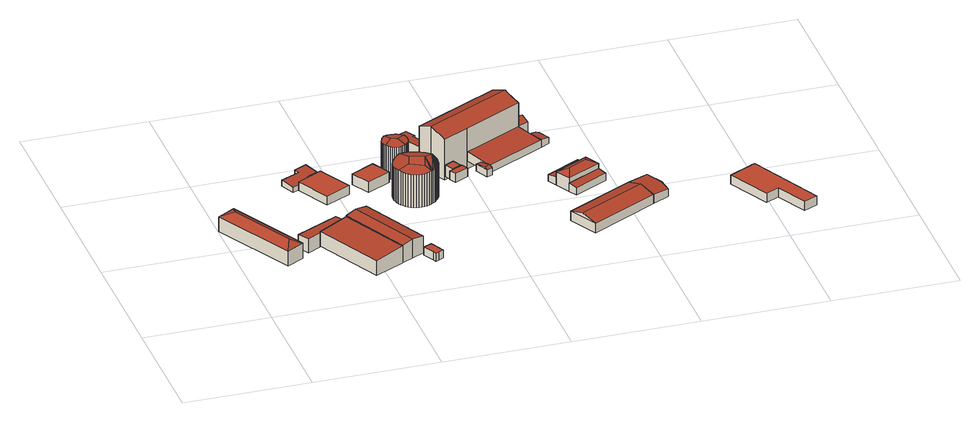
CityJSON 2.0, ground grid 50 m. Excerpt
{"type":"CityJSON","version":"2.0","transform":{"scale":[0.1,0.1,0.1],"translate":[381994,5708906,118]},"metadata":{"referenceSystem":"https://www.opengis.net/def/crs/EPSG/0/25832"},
"CityObjects":{
"building1":{"type":"Building","attributes":{"Gemeindeschluessel":"05911000","Geometrietyp2DReferenz":"3000","function":"31001_2100","roofType":"5000","measuredHeight":8.43,"storeysAboveGround":2},"geometry":[{"type":"Solid","lod":"2","boundaries":[[[[0,1,2,3]],[[4,5,1,0]],[[6,7,5,4]],[[8,9,7,6]],[[3,2,9,8]],[[10,6,11]],[[12,13,8]],[[14,13,12,10,11]],[[10,12,8,6]],[[14,11,4,0]],[[13,14,0,3]],[[13,3,8]],[[11,6,4]],[[1,5,7,9,2]]]],"semantics":{"surfaces":[{"type":"WallSurface"},{"type":"RoofSurface"},{"type":"GroundSurface"}],"values":[[0,0,0,0,0,1,1,1,1,0,0,0,0,2]]}}]},
"building2":{"type":"Building","attributes":{"Gemeindeschluessel":"05911000","Geometrietyp2DReferenz":"3000","function":"31001_2100","roofType":"2100","measuredHeight":5.83,"storeysAboveGround":1},"geometry":[{"type":"Solid","lod":"2","boundaries":[[[[15,16,17,18]],[[19,20,16,15]],[[21,22,20,19]],[[23,24,22,21]],[[18,17,24,23]],[[21,19,15,18,23]],[[16,20,22,24,17]]]],"semantics":{"surfaces":[{"type":"WallSurface"},{"type":"RoofSurface"},{"type":"GroundSurface"}],"values":[[0,0,0,0,0,1,2]]}}]},
"building3":{"type":"Building","attributes":{"Gemeindeschluessel":"05911000","Geometrietyp2DReferenz":"3000","function":"31001_2100","roofType":"2100","measuredHeight":7.21,"storeysAboveGround":1},"geometry":[{"type":"Solid","lod":"2","boundaries":[[[[25,26,27,28]],[[29,30,26,25]],[[31,32,30,29]],[[33,34,32,31]],[[28,27,34,33]],[[31,29,25,28,33]],[[26,30,32,34,27]]]],"semantics":{"surfaces":[{"type":"WallSurface"},{"type":"RoofSurface"},{"type":"GroundSurface"}],"values":[[0,0,0,0,0,1,2]]}}]},
"building4":{"type":"Building","attributes":{"Gemeindeschluessel":"05911000","Geometrietyp2DReferenz":"3000","function":"51009_1611","roofType":"2100","measuredHeight":2.7},"geometry":[{"type":"Solid","lod":"2","boundaries":[[[[35,36,37,38]],[[39,40,36,35]],[[41,42,40,39]],[[43,44,42,41]],[[45,46,44,43]],[[47,48,46,45]],[[49,50,48,47]],[[38,37,50,49]],[[47,45,43,41,39,35,38,49]],[[36,40,42,44,46,48,50,37]]]],"semantics":{"surfaces":[{"type":"WallSurface"},{"type":"RoofSurface"},{"type":"GroundSurface"}],"values":[[0,0,0,0,0,0,0,0,1,2]]}}]},
"building5":{"type":"Building","attributes":{"Gemeindeschluessel":"05911000","Geometrietyp2DReferenz":"3000","function":"31001_2100","roofType":"3100","measuredHeight":8.03,"storeysAboveGround":1},"geometry":[{"type":"Solid","lod":"2","boundaries":[[[[51,52,53,54]],[[55,56,52,51]],[[57,58,56,55]],[[59,60,58,57]],[[61,62,60,59]],[[63,64,62,61]],[[65,66,64,63]],[[54,53,66,65]],[[59,57,55,61]],[[51,54,65,63,61,55]],[[52,56,58,60,62,64,66,53]]]],"semantics":{"surfaces":[{"type":"WallSurface"},{"type":"RoofSurface"},{"type":"GroundSurface"}],"values":[[0,0,0,0,0,0,0,0,1,1,2]]}}]},
"building6":{"type":"Building","attributes":{"Gemeindeschluessel":"05911000","Geometrietyp2DReferenz":"3000","function":"31001_2100","roofType":"1000","measuredHeight":3.82,"storeysAboveGround":1},"geometry":[{"type":"Solid","lod":"2","boundaries":[[[[67,68,69,70]],[[71,72,68,67]],[[73,74,72,71]],[[70,69,74,73]],[[71,67,70,73]],[[68,72,74,69]]]],"semantics":{"surfaces":[{"type":"WallSurface"},{"type":"RoofSurface"},{"type":"GroundSurface"}],"values":[[0,0,0,0,1,2]]}}]},
"building7":{"type":"Building","attributes":{"Gemeindeschluessel":"05911000","Geometrietyp2DReferenz":"3000","function":"31001_2520","roofType":"1000","measuredHeight":3.39,"storeysAboveGround":1},"geometry":[{"type":"Solid","lod":"2","boundaries":[[[[75,76,77,78]],[[79,80,76,75]],[[81,82,80,79]],[[83,84,82,81]],[[85,86,84,83]],[[78,77,86,85]],[[83,81,79,75,78,85]],[[76,80,82,84,86,77]]]],"semantics":{"surfaces":[{"type":"WallSurface"},{"type":"RoofSurface"},{"type":"GroundSurface"}],"values":[[0,0,0,0,0,0,1,2]]}}]},
"building8":{"type":"Building","attributes":{"Gemeindeschluessel":"05911000","Geometrietyp2DReferenz":"3000","function":"31001_2100","roofType":"1000","measuredHeight":4.55,"storeysAboveGround":1},"geometry":[{"type":"Solid","lod":"2","boundaries":[[[[87,88,89,90]],[[91,92,88,87]],[[93,94,92,91]],[[90,89,94,93]],[[91,87,90,93]],[[88,92,94,89]]]],"semantics":{"surfaces":[{"type":"WallSurface"},{"type":"RoofSurface"},{"type":"GroundSurface"}],"values":[[0,0,0,0,1,2]]}}]},
"building9":{"type":"Building","attributes":{"Gemeindeschluessel":"05911000","Geometrietyp2DReferenz":"3000","function":"31001_2513","roofType":"5000","measuredHeight":15.09},"geometry":[{"type":"Solid","lod":"2","boundaries":[[[[95,96,97,98]],[[99,100,96,95]],[[101,102,100,99]],[[103,104,102,101]],[[105,106,104,103]],[[107,108,106,105]],[[109,110,108,107]],[[111,112,110,109]],[[113,114,112,111]],[[115,116,114,113]],[[117,118,116,115]],[[119,120,118,117]],[[121,122,120,119]],[[123,124,122,121]],[[125,126,124,123]],[[127,128,126,125]],[[129,130,128,127]],[[131,132,130,129]],[[133,134,132,131]],[[135,136,134,133]],[[137,138,136,135]],[[139,140,138,137]],[[141,142,140,139]],[[143,144,142,141]],[[145,146,144,143]],[[147,148,146,145]],[[149,150,148,147]],[[151,152,150,149]],[[153,154,152,151]],[[155,156,154,153]],[[157,158,156,155]],[[159,160,158,157]],[[161,162,160,159]],[[163,164,162,161]],[[165,166,164,163]],[[167,168,166,165]],[[169,170,168,167]],[[171,172,170,169]],[[173,174,172,171]],[[175,176,174,173]],[[177,178,176,175]],[[179,180,178,177]],[[181,182,180,179]],[[183,184,182,181]],[[185,186,184,183]],[[187,188,186,185]],[[189,190,188,187]],[[191,192,190,189]],[[193,194,192,191]],[[195,196,194,193]],[[197,198,196,195]],[[98,97,198,197]],[[149,147,145]],[[149,145,143]],[[151,149,143]],[[151,143,141]],[[153,151,141]],[[153,141,199]],[[155,153,199]],[[157,155,199]],[[159,157,199]],[[161,159,199]],[[163,161,199]],[[163,199,200]],[[201,163,200]],[[200,202,201]],[[165,201,202,203,204,189,187,185,183,181,179,177,175,173,171,169,167]],[[205,113,111,109,107,105,103,101,99,95,98,197,195,193,191,204,203]],[[139,137,135,133,131,129,127,125,123,121,119,117,115,113,205,200,199]],[[200,205,203,202]],[[139,199,141]],[[163,201,165]],[[189,204,191]],[[96,100,102,104,106,108,110,112,114,116,118,120,122,124,126,128,130,132,134,136,138,140,142,144,146,148,150,152,154,156,158,160,162,164,166,168,170,172,174,176,178,180,182,184,186,188,190,192,194,196,198,97]]]],"semantics":{"surfaces":[{"type":"WallSurface"},{"type":"RoofSurface"},{"type":"GroundSurface"}],"values":[[0,0,0,0,0,0,0,0,0,0,0,0,0,0,0,0,0,0,0,0,0,0,0,0,0,0,0,0,0,0,0,0,0,0,0,0,0,0,0,0,0,0,0,0,0,0,0,0,0,0,0,0,1,1,1,1,1,1,1,1,1,1,1,1,1,1,1,1,1,1,0,0,0,2]]}}]},
"building10":{"type":"Building","attributes":{"Gemeindeschluessel":"05911000","Geometrietyp2DReferenz":"3000","function":"31001_2513","roofType":"5000","measuredHeight":14.53},"geometry":[{"type":"Solid","lod":"2","boundaries":[[[[206,207,208,209]],[[210,211,207,206]],[[212,213,211,210]],[[214,215,213,212]],[[216,217,215,214]],[[218,219,217,216]],[[220,221,219,218]],[[222,223,221,220]],[[224,225,223,222]],[[226,227,225,224]],[[228,229,227,226]],[[230,231,229,228]],[[232,233,231,230]],[[234,235,233,232]],[[236,237,235,234]],[[238,239,237,236]],[[240,241,239,238]],[[242,243,241,240]],[[244,245,243,242]],[[246,247,245,244]],[[248,249,247,246]],[[250,251,249,248]],[[252,253,251,250]],[[254,255,253,252]],[[256,257,255,254]],[[258,259,257,256]],[[260,261,259,258]],[[262,263,261,260]],[[264,265,263,262]],[[266,267,265,264]],[[268,269,267,266]],[[270,271,269,268]],[[272,273,271,270]],[[274,275,273,272]],[[276,277,275,274]],[[278,279,277,276]],[[280,281,279,278]],[[282,283,281,280]],[[284,285,283,282]],[[209,208,285,284]],[[246,244,242,240,286,287,288,258,256,254,252,250,248]],[[289,218,216,214,212,210,206,209,284,282,280,290,291]],[[238,236,234,232,230,228,226,224,222,220,289,291,287,286]],[[260,288,287,291,290,278,276,274,272,270,268,266,264,262]],[[218,289,220]],[[238,286,240]],[[278,290,280]],[[258,288,260]],[[207,211,213,215,217,219,221,223,225,227,229,231,233,235,237,239,241,243,245,247,249,251,253,255,257,259,261,263,265,267,269,271,273,275,277,279,281,283,285,208]]]],"semantics":{"surfaces":[{"type":"WallSurface"},{"type":"RoofSurface"},{"type":"GroundSurface"}],"values":[[0,0,0,0,0,0,0,0,0,0,0,0,0,0,0,0,0,0,0,0,0,0,0,0,0,0,0,0,0,0,0,0,0,0,0,0,0,0,0,0,1,1,1,1,0,0,0,0,2]]}}]},
"building11":{"type":"Building","attributes":{"Gemeindeschluessel":"05911000","Geometrietyp2DReferenz":"3000","function":"31001_2100","roofType":"2100","measuredHeight":7.51,"storeysAboveGround":1},"geometry":[{"type":"Solid","lod":"2","boundaries":[[[[292,293,294,295]],[[296,297,293,292]],[[298,299,297,296]],[[300,301,299,298]],[[302,303,301,300]],[[295,294,303,302]],[[300,298,296,292,295,302]],[[293,297,299,301,303,294]]]],"semantics":{"surfaces":[{"type":"WallSurface"},{"type":"RoofSurface"},{"type":"GroundSurface"}],"values":[[0,0,0,0,0,0,1,2]]}}]},
"building12":{"type":"Building","attributes":{"Gemeindeschluessel":"05911000","Geometrietyp2DReferenz":"3000","function":"31001_2100","roofType":"1000","measuredHeight":4.83,"storeysAboveGround":1},"geometry":[{"type":"Solid","lod":"2","boundaries":[[[[304,305,306,307]],[[308,309,305,304]],[[310,311,309,308]],[[307,306,311,310]],[[308,304,307,310]],[[305,309,311,306]]]],"semantics":{"surfaces":[{"type":"WallSurface"},{"type":"RoofSurface"},{"type":"GroundSurface"}],"values":[[0,0,0,0,1,2]]}}]},
"building13":{"type":"Building","attributes":{"Gemeindeschluessel":"05911000","Geometrietyp2DReferenz":"3000","function":"31001_2100","roofType":"1000","measuredHeight":3.73,"storeysAboveGround":1},"geometry":[{"type":"Solid","lod":"2","boundaries":[[[[312,313,314,315]],[[316,317,313,312]],[[318,319,317,316]],[[315,314,319,318]],[[316,312,315,318]],[[313,317,319,314]]]],"semantics":{"surfaces":[{"type":"WallSurface"},{"type":"RoofSurface"},{"type":"GroundSurface"}],"values":[[0,0,0,0,1,2]]}}]},
"building14":{"type":"Building","attributes":{"Gemeindeschluessel":"05911000","Geometrietyp2DReferenz":"3000","function":"31001_2100","roofType":"3100","measuredHeight":3.72,"storeysAboveGround":1},"geometry":[{"type":"Solid","lod":"2","boundaries":[[[[320,321,322,323]],[[324,325,321,320]],[[326,327,325,324]],[[323,322,327,326]],[[320,328,324]],[[326,329,323]],[[323,329,328,320]],[[324,328,329,326]],[[321,325,327,322]]]],"semantics":{"surfaces":[{"type":"WallSurface"},{"type":"RoofSurface"},{"type":"GroundSurface"}],"values":[[0,0,0,0,0,0,1,1,2]]}}]},
"building15":{"type":"Building","attributes":{"Gemeindeschluessel":"05911000","Geometrietyp2DReferenz":"3000","function":"31001_2100","roofType":"3100","measuredHeight":19.91,"storeysAboveGround":3},"address":[{"country":"Germany","locality":"Bochum","thoroughfareNumber":"22","thoroughfareName":"Dieselstr."}],"geometry":[{"type":"Solid","lod":"2","boundaries":[[[[330,331,332,333]],[[334,335,331,330]],[[336,337,335,334]],[[338,339,337,336]],[[340,341,339,338]],[[342,343,341,340]],[[344,345,343,342]],[[346,347,345,344]],[[348,349,347,346]],[[350,351,349,348]],[[352,353,351,350]],[[333,332,353,352]],[[346,344,342,340,338,336,348]],[[334,330,333,352,350,348,336]],[[331,335,337,339,341,343,345,347,349,351,353,332]]]],"semantics":{"surfaces":[{"type":"WallSurface"},{"type":"RoofSurface"},{"type":"GroundSurface"}],"values":[[0,0,0,0,0,0,0,0,0,0,0,0,1,1,2]]}}]},
"building16":{"type":"Building","attributes":{"Gemeindeschluessel":"05911000","Geometrietyp2DReferenz":"3000","function":"31001_2100"},"children":["building16-1","building16-2"]},
"building16-1":{"type":"BuildingPart","attributes":{"roofType":"2100","measuredHeight":4.12,"storeysAboveGround":1},"parents":["building16"],"geometry":[{"type":"Solid","lod":"2","boundaries":[[[[354,355,356,357]],[[358,359,355,354]],[[360,361,359,358]],[[362,363,364,361,360]],[[357,356,365,366]],[[367,362,360,358,354,357,366]],[[355,359,361,364,365,356]],[[363,362,367]],[[365,364,363,367,366]]]],"semantics":{"surfaces":[{"type":"WallSurface"},{"type":"RoofSurface"},{"type":"GroundSurface"},{"type":"ClosureSurface"}],"values":[[0,0,0,0,0,1,2,0,3]]}}]},
"building16-2":{"type":"BuildingPart","attributes":{"roofType":"2100","measuredHeight":3.58,"storeysAboveGround":1},"parents":["building16"],"geometry":[{"type":"Solid","lod":"2","boundaries":[[[[368,369,364,363]],[[370,371,369,368]],[[372,373,371,370]],[[374,366,365,373,372]],[[372,370,368,363,367,374]],[[369,371,373,365,364]],[[366,374,367]],[[365,366,367,363,364]]]],"semantics":{"surfaces":[{"type":"WallSurface"},{"type":"RoofSurface"},{"type":"GroundSurface"},{"type":"ClosureSurface"}],"values":[[0,0,0,0,1,2,0,3]]}}]},
"building17":{"type":"Building","attributes":{"Gemeindeschluessel":"05911000","Geometrietyp2DReferenz":"3000","function":"31001_2100","roofType":"3100","measuredHeight":5.72,"storeysAboveGround":1},"address":[{"country":"Germany","locality":"Bochum","thoroughfareNumber":"28","thoroughfareName":"Dieselstr."}],"geometry":[{"type":"Solid","lod":"2","boundaries":[[[[375,376,377,378]],[[379,380,376,375]],[[381,382,380,379]],[[378,377,382,381]],[[375,383,379]],[[381,384,378]],[[378,384,383,375]],[[379,383,384,381]],[[376,380,382,377]]]],"semantics":{"surfaces":[{"type":"WallSurface"},{"type":"RoofSurface"},{"type":"GroundSurface"}],"values":[[0,0,0,0,0,0,1,1,2]]}}]},
"building18":{"type":"Building","attributes":{"Gemeindeschluessel":"05911000","Geometrietyp2DReferenz":"3000","function":"31001_2100"},"address":[{"country":"Germany","locality":"Bochum","thoroughfareNumber":"24","thoroughfareName":"Dieselstr."}],"children":["building18-1","building18-2","building18-3"]},
"building18-1":{"type":"BuildingPart","attributes":{"roofType":"2100","measuredHeight":3.51,"storeysAboveGround":1},"parents":["building18"],"geometry":[{"type":"Solid","lod":"2","boundaries":[[[[385,386,387,388]],[[389,390,386,385]],[[391,392,390,389]],[[389,385,388,391]],[[386,390,392,387]],[[392,391,388,387]]]],"semantics":{"surfaces":[{"type":"WallSurface"},{"type":"RoofSurface"},{"type":"GroundSurface"},{"type":"ClosureSurface"}],"values":[[0,0,0,1,2,3]]}}]},
"building18-2":{"type":"BuildingPart","attributes":{"roofType":"2100","measuredHeight":3.4,"storeysAboveGround":1},"parents":["building18"],"geometry":[{"type":"Solid","lod":"2","boundaries":[[[[393,394,395,396]],[[397,398,394,393]],[[399,400,398,397]],[[397,393,396,399]],[[394,398,400,395]],[[400,399,396,395]]]],"semantics":{"surfaces":[{"type":"WallSurface"},{"type":"RoofSurface"},{"type":"GroundSurface"},{"type":"ClosureSurface"}],"values":[[0,0,0,1,2,3]]}}]},
"building18-3":{"type":"BuildingPart","attributes":{"roofType":"5000","measuredHeight":7.29,"storeysAboveGround":1},"parents":["building18"],"geometry":[{"type":"Solid","lod":"2","boundaries":[[[[401,396,395,392,391,402]],[[403,388,387,400,399,404]],[[403,404,405]],[[405,404,401,406]],[[401,402,406]],[[406,402,403,405]],[[395,400,387,392]],[[396,401,404,399]],[[400,395,396,399]],[[388,403,402,391]],[[392,387,388,391]]]],"semantics":{"surfaces":[{"type":"WallSurface"},{"type":"RoofSurface"},{"type":"GroundSurface"},{"type":"ClosureSurface"}],"values":[[0,0,1,1,1,1,2,0,3,0,3]]}}]},
"building19":{"type":"Building","attributes":{"Gemeindeschluessel":"05911000","Geometrietyp2DReferenz":"3000","function":"31001_2100","roofType":"5000","measuredHeight":5.99,"storeysAboveGround":1},"geometry":[{"type":"Solid","lod":"2","boundaries":[[[[407,408,409,410]],[[411,412,408,407]],[[413,414,412,411]],[[358,415,414,413]],[[416,417,415,358]],[[410,409,417,416]],[[418,407,410,419]],[[358,413,411,418,419,416]],[[407,418,411]],[[416,419,410]],[[408,412,414,415,417,409]]]],"semantics":{"surfaces":[{"type":"WallSurface"},{"type":"RoofSurface"},{"type":"GroundSurface"}],"values":[[0,0,0,0,0,0,1,1,0,0,2]]}}]},
"building20":{"type":"Building","attributes":{"Gemeindeschluessel":"05911000","Geometrietyp2DReferenz":"3000","function":"31001_2100","roofType":"2100","measuredHeight":3.8,"storeysAboveGround":1},"geometry":[{"type":"Solid","lod":"2","boundaries":[[[[375,420,421,379]],[[422,423,420,375]],[[424,425,423,422]],[[426,427,425,424]],[[428,429,427,426]],[[379,421,429,428]],[[426,424,422,375,379,428]],[[420,423,425,427,429,421]]]],"semantics":{"surfaces":[{"type":"WallSurface"},{"type":"RoofSurface"},{"type":"GroundSurface"}],"values":[[0,0,0,0,0,0,1,2]]}}]},
"building21":{"type":"Building","attributes":{"Gemeindeschluessel":"05911000","Geometrietyp2DReferenz":"3000","function":"31001_2100","roofType":"1000","measuredHeight":3.84,"storeysAboveGround":1},"address":[{"country":"Germany","locality":"Bochum","thoroughfareNumber":"47","thoroughfareName":"Dieselstr."}],"geometry":[{"type":"Solid","lod":"2","boundaries":[[[[430,431,432,433]],[[434,435,431,430]],[[436,437,435,434]],[[438,439,437,436]],[[440,441,439,438]],[[442,443,441,440]],[[444,445,443,442]],[[433,432,445,444]],[[442,440,438,436,434,430,433,444]],[[431,435,437,439,441,443,445,432]]]],"semantics":{"surfaces":[{"type":"WallSurface"},{"type":"RoofSurface"},{"type":"GroundSurface"}],"values":[[0,0,0,0,0,0,0,0,1,2]]}}]}
},
"vertices":[
[239,378,68],[239,378,5],[72,694,5],[72,694,68],[240,376,68],[240,376,5],[171,339,68],[171,339,5],[3,657,68],[3,657,5],[191,390,89],[240,376,70],[61,636,89],[72,694,70],[239,378,70],
[246,453,63],[246,453,9],[271,403,9],[271,403,68],[417,538,63],[417,538,9],[442,488,68],[442,488,9],[324,430,68],[324,430,9],
[442,488,86],[442,488,14],[324,430,14],[324,430,75],[443,488,86],[443,488,14],[576,220,86],[576,220,14],[457,161,75],[457,161,14],
[348,841,31],[348,841,10],[431,880,10],[431,880,31],[322,897,35],[322,897,10],[398,933,35],[398,933,10],[389,952,37],[389,952,10],[439,975,37],[439,975,10],[465,919,32],[465,919,10],[422,898,32],[422,898,10],
[442,490,89],[442,490,17],[443,488,17],[443,488,89],[486,512,98],[486,512,17],[535,536,88],[535,536,17],[669,264,88],[669,264,17],[621,240,98],[621,240,17],[577,218,89],[577,218,17],[576,220,89],[576,220,17],
[468,888,54],[468,888,16],[368,836,16],[368,836,54],[537,755,54],[537,755,16],[437,703,54],[437,703,16],
[691,209,47],[691,209,13],[697,195,13],[697,195,47],[668,254,47],[668,254,13],[701,270,47],[701,270,13],[730,212,47],[730,212,13],[710,202,47],[710,202,13],
[659,856,69],[659,856,24],[566,808,24],[566,808,69],[699,781,69],[699,781,24],[606,733,69],[606,733,24],
[679,672,162],[679,672,23],[678,661,23],[678,661,162],[681,682,162],[681,682,23],[684,691,162],[684,691,23],[689,701,162],[689,701,23],[694,709,162],[694,709,23],[700,717,163],[700,717,23],[708,724,164],[708,724,23],[716,731,165],[716,731,23],[725,736,167],[725,736,23],[734,740,165],[734,740,23],[744,743,164],[744,743,23],[754,745,163],[754,745,23],[765,745,162],[765,745,23],[775,744,161],[775,744,23],[785,742,161],[785,742,23],[795,739,161],[795,739,23],[804,735,161],[804,735,23],[813,729,161],[813,729,23],[821,723,162],[821,723,23],[828,715,163],[828,715,23],[834,707,164],[834,707,23],[839,698,166],[839,698,23],[843,689,165],[843,689,23],[846,679,163],[846,679,23],[848,669,162],[848,669,23],[848,659,161],[848,659,23],[847,648,160],[847,648,23],[845,638,160],[845,638,23],[842,629,160],[842,629,23],[838,619,160],[838,619,23],[832,611,161],[832,611,23],[826,603,162],[826,603,23],[819,596,163],[819,596,23],[810,589,165],[810,589,23],[802,584,166],[802,584,23],[792,580,164],[792,580,23],[782,577,163],[782,577,23],[772,575,162],[772,575,23],[762,575,161],[762,575,23],[752,576,161],[752,576,23],[742,578,161],[742,578,23],[732,581,161],[732,581,23],[723,585,161],[723,585,23],[714,591,162],[714,591,23],[706,597,163],[706,597,23],[699,605,164],[699,605,23],[693,613,165],[693,613,23],[687,622,167],[687,622,23],[683,631,165],[683,631,23],[680,641,164],[680,641,23],[679,651,163],[679,651,23],[840,697,166],[807,680,172],[803,585,166],[787,618,172],[731,642,174],[688,621,167],[748,694,174],
[690,846,162],[690,846,27],[689,838,27],[689,838,162],[692,854,162],[692,854,27],[695,861,162],[695,861,27],[698,868,163],[698,868,27],[703,874,163],[703,874,27],[709,879,165],[709,879,27],[716,883,164],[716,883,27],[723,886,163],[723,886,27],[731,888,162],[731,888,27],[738,889,162],[738,889,27],[746,888,161],[746,888,27],[754,887,161],[754,887,27],[761,884,162],[761,884,27],[768,880,162],[768,880,27],[774,875,163],[774,875,27],[780,869,164],[780,869,27],[784,862,165],[784,862,27],[787,855,163],[787,855,27],[789,847,162],[789,847,27],[789,840,162],[789,840,27],[789,832,162],[789,832,27],[787,824,162],[787,824,27],[784,817,162],[784,817,27],[780,810,163],[780,810,27],[775,804,164],[775,804,27],[770,799,165],[770,799,27],[763,795,165],[763,795,27],[756,792,164],[756,792,27],[748,790,163],[748,790,27],[740,789,162],[740,789,27],[732,789,162],[732,789,27],[725,791,162],[725,791,27],[717,794,162],[717,794,27],[711,798,163],[711,798,27],[705,803,164],[705,803,27],[699,809,165],[699,809,27],[695,816,165],[695,816,27],[692,823,164],[692,823,27],[690,831,163],[690,831,27],[783,863,165],[751,837,172],[768,798,165],[710,879,165],[696,815,165],[727,842,172],
[826,982,108],[826,982,40],[781,959,40],[781,959,108],[847,939,110],[847,939,40],[839,935,110],[839,935,40],[877,858,115],[877,858,40],[840,839,115],[840,839,40],
[933,736,99],[933,736,51],[896,717,51],[896,717,99],[951,701,99],[951,701,51],[913,682,99],[913,682,51],
[955,701,98],[955,701,61],[900,674,61],[900,674,98],[968,674,98],[968,674,61],[914,647,98],[914,647,61],
[1029,702,98],[1029,702,69],[1007,692,69],[1007,692,98],[1055,647,98],[1055,647,69],[1033,637,98],[1033,637,69],[1049,658,107],[1028,648,107],
[996,768,210],[996,768,37],[1230,888,37],[1230,888,210],[893,716,210],[893,716,37],[861,778,236],[861,778,37],[833,836,210],[833,836,37],[840,839,210],[840,839,37],[877,858,210],[877,858,37],[907,873,210],[907,873,37],[1170,1008,210],[1170,1008,37],[1200,951,236],[1200,951,37],[1205,940,231],[1205,940,37],[1232,889,210],[1232,889,37],
[996,768,111],[996,768,70],[1050,662,70],[1050,662,102],[1230,888,111],[1230,888,70],[1231,887,111],[1231,887,70],[1258,835,106],[1258,835,105],[1258,835,70],[1285,781,70],[1285,781,102],[1263,824,105],
[1285,849,99],[1285,849,70],[1298,845,97],[1298,845,70],[1321,800,97],[1321,800,70],[1285,781,105],
[1494,371,115],[1494,371,76],[1227,231,76],[1227,231,115],[1554,256,115],[1554,256,76],[1287,117,115],[1287,117,76],[1524,315,133],[1256,175,133],
[1440,477,103],[1440,477,73],[1422,511,73],[1422,511,108],[1304,405,103],[1304,405,73],[1286,440,108],[1286,440,73],
[1236,534,101],[1236,534,73],[1255,498,73],[1255,498,107],[1372,606,101],[1372,606,73],[1391,570,107],[1391,570,73],
[1255,498,129],[1286,440,129],[1422,511,129],[1391,570,129],[1377,525,146],[1300,484,146],
[1248,961,111],[1248,961,68],[1205,940,68],[1205,940,111],[1274,909,110],[1274,909,68],[1231,887,110],[1231,887,68],[1230,888,68],[1232,889,111],[1232,889,68],[1261,936,128],[1219,915,128],
[1494,371,77],[1554,256,77],[1579,416,108],[1579,416,77],[1580,416,108],[1580,416,77],[1614,348,108],[1614,348,77],[1621,290,109],[1621,290,77],
[1857,273,136],[1857,273,98],[1942,104,98],[1942,104,136],[1946,317,136],[1946,317,98],[1954,322,136],[1954,322,98],[1967,328,136],[1967,328,98],[2113,33,136],[2113,33,98],[2058,5,136],[2058,5,98],[1995,130,136],[1995,130,98]
]}
